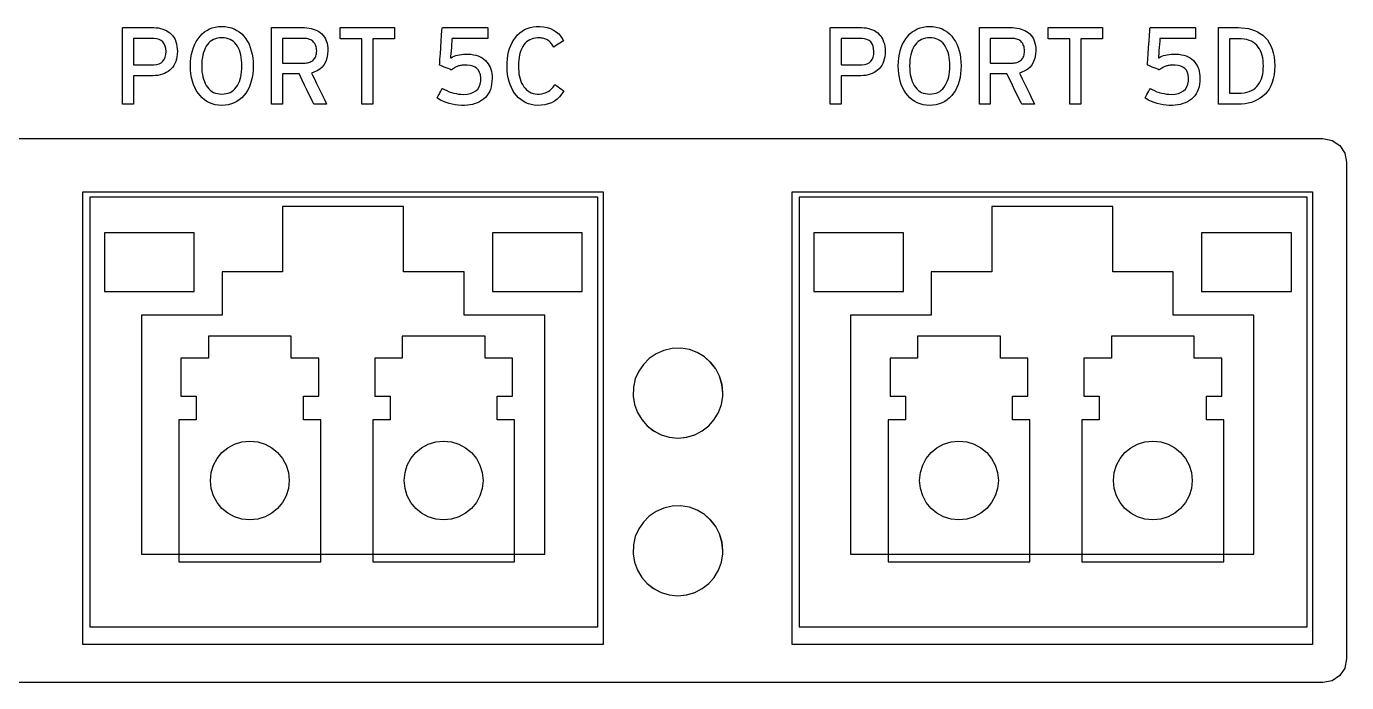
# Model space of a CAD drawing. Extents: x 1 to 47.7, y 0.2 to 33.3.
# Drawn here: x 40.567 to 42.243, y 12.679 to 13.511 of the extents above; entities that cross this region are included whole.
import ezdxf

# ---------------------------------------------------------------- set-up
doc = ezdxf.new("R2010")
doc.units = 0
doc.header["$MEASUREMENT"] = 0
for name, color, linetype in [('2_1__NONE__X', 7, 'CONTINUOUS'), ('2_5__PORTS_5C___5D__2__10-', 7, 'CONTINUOUS'), ('2_6__PORTS_5C___5D__2__100', 7, 'CONTINUOUS'), ('2_7__PORTS_5C___5D__1__10-', 7, 'CONTINUOUS'), ('4_0_____DWG', 7, 'CONTINUOUS')]:
    doc.layers.add(name, color=color, linetype=linetype)

msp = doc.modelspace()

# ---------------------------------------------------------------- linework, layer by layer
at = {"layer": '2_1__NONE__X'}
msp.add_lwpolyline([(40.4226, 13.3686), (40.7565, 13.3686), (40.9201, 13.3686), (41.0799, 13.3686), (41.2343, 13.3686), (41.3823, 13.3686), (41.5223, 13.3686), (41.6532, 13.3686), (41.7148, 13.3686), (41.7736, 13.3686), (41.8295, 13.3686), (41.8822, 13.3686), (41.9317, 13.3686), (41.9777, 13.3686), (42.0201, 13.3686), (42.0588, 13.3686), (42.0935, 13.3686), (42.1241, 13.3686), (42.1504, 13.3686), (42.1724, 13.3686), (42.1897, 13.3686), (42.2023, 13.3686), (42.21, 13.3686), (42.2126, 13.3686), (42.2243, 13.3662), (42.2338, 13.3598), (42.2402, 13.3503), (42.2426, 13.3386), (42.2426, 13.3386), (42.2426, 13.3368), (42.2426, 13.3315), (42.2426, 13.323), (42.2426, 13.3115), (42.2426, 13.2804), (42.2426, 13.2401), (42.2426, 13.1925), (42.2426, 13.1393), (42.2426, 13.0236), (42.2426, 12.9079), (42.2426, 12.8547), (42.2426, 12.807), (42.2426, 12.7668), (42.2426, 12.7357), (42.2426, 12.7242), (42.2426, 12.7157), (42.2426, 12.7104), (42.2426, 12.7086), (42.2402, 12.6969), (42.2338, 12.6874), (42.2243, 12.681), (42.2126, 12.6786), (42.21, 12.6786), (42.2023, 12.6786), (42.1897, 12.6786), (42.1724, 12.6786), (42.1504, 12.6786), (42.1241, 12.6786), (42.0935, 12.6786), (42.0588, 12.6786), (42.0201, 12.6786), (41.9777, 12.6786), (41.9317, 12.6786), (41.8822, 12.6786), (41.8295, 12.6786), (41.7736, 12.6786), (41.7148, 12.6786), (41.6532, 12.6786), (41.5223, 12.6786), (41.3823, 12.6786), (41.2343, 12.6786), (41.0799, 12.6786), (40.9201, 12.6786), (40.7565, 12.6786), (40.4226, 12.6786)], dxfattribs=at)
at = {"layer": '2_5__PORTS_5C___5D__2__10-'}
for points in [[(41.2991, 13.3011), (41.2991, 12.727), (40.639, 12.727), (40.639, 13.3011), (41.2991, 13.3011)], [(42.1991, 13.3011), (42.1991, 12.727), (41.539, 12.727), (41.539, 13.3011), (42.1991, 13.3011)], [(41.1226, 13.1445), (41.1226, 13.1996), (41.0458, 13.1996), (41.0458, 13.2823), (40.8922, 13.2823), (40.8922, 13.1996), (40.8155, 13.1996), (40.8155, 13.1445), (40.7131, 13.1445), (40.7131, 12.8414), (41.2249, 12.8414), (41.2249, 13.1445), (41.1226, 13.1445)], [(42.0226, 13.1445), (42.0226, 13.1996), (41.9458, 13.1996), (41.9458, 13.2823), (41.7922, 13.2823), (41.7922, 13.1996), (41.7155, 13.1996), (41.7155, 13.1445), (41.6131, 13.1445), (41.6131, 12.8414), (42.1249, 12.8414), (42.1249, 13.1445), (42.0226, 13.1445)], [(40.6664, 13.2491), (40.6664, 13.1748), (40.7803, 13.1748), (40.7803, 13.2491), (40.6664, 13.2491)], [(41.1586, 13.2491), (41.1586, 13.1748), (41.2726, 13.1748), (41.2726, 13.2491), (41.1586, 13.2491)], [(41.5663, 13.2491), (41.5663, 13.1748), (41.6803, 13.1748), (41.6803, 13.2491), (41.5663, 13.2491)], [(42.0586, 13.2491), (42.0586, 13.1748), (42.1726, 13.1748), (42.1726, 13.2491), (42.0586, 13.2491)]]:
    msp.add_lwpolyline(points, dxfattribs=at)
for points in [[(41.451, 13.0457), (41.45, 13.0568), (41.4469, 13.0671), (41.442, 13.0765), (41.4356, 13.0848), (41.4277, 13.0918), (41.4186, 13.0972), (41.4086, 13.1009), (41.3978, 13.1026), (41.3866, 13.1023), (41.376, 13.0999), (41.3663, 13.0956), (41.3576, 13.0896), (41.3502, 13.0822), (41.3442, 13.0735), (41.3399, 13.0638), (41.3375, 13.0532), (41.3371, 13.042), (41.3389, 13.0312), (41.3426, 13.0211), (41.348, 13.0121), (41.355, 13.0042), (41.3633, 12.9978), (41.3727, 12.9929), (41.383, 12.9898), (41.394, 12.9887), (41.4051, 12.9898), (41.4154, 12.9929), (41.4248, 12.9978), (41.4331, 13.0042), (41.44, 13.0121), (41.4455, 13.0211), (41.4492, 13.0312), (41.4509, 13.042), (41.451, 13.0457), (41.451, 13.0457), (41.451, 13.0457), (41.451, 13.0457), (41.451, 13.0457), (41.451, 13.0457), (41.451, 13.0457), (41.451, 13.0457), (41.451, 13.0457), (41.451, 13.0457), (41.451, 13.0457), (41.451, 13.0457), (41.451, 13.0457), (41.451, 13.0457), (41.451, 13.0457), (41.451, 13.0457)], [(41.451, 12.8458), (41.45, 12.8568), (41.4469, 12.8671), (41.442, 12.8765), (41.4356, 12.8848), (41.4277, 12.8918), (41.4186, 12.8972), (41.4086, 12.9009), (41.3978, 12.9026), (41.3866, 12.9023), (41.376, 12.8998), (41.3663, 12.8955), (41.3576, 12.8896), (41.3502, 12.8822), (41.3442, 12.8735), (41.3399, 12.8638), (41.3375, 12.8532), (41.3371, 12.842), (41.3389, 12.8312), (41.3426, 12.8211), (41.348, 12.8121), (41.355, 12.8042), (41.3633, 12.7978), (41.3727, 12.7929), (41.383, 12.7898), (41.394, 12.7888), (41.4051, 12.7898), (41.4154, 12.7929), (41.4248, 12.7978), (41.4331, 12.8042), (41.44, 12.8121), (41.4455, 12.8211), (41.4492, 12.8312), (41.4509, 12.842), (41.451, 12.8458), (41.451, 12.8458), (41.451, 12.8458), (41.451, 12.8458), (41.451, 12.8458), (41.451, 12.8458), (41.451, 12.8458), (41.451, 12.8458), (41.451, 12.8458), (41.451, 12.8458), (41.451, 12.8458), (41.451, 12.8458), (41.451, 12.8458), (41.451, 12.8458), (41.451, 12.8458), (41.451, 12.8458)]]:
    msp.add_lwpolyline(points, close=True, dxfattribs=at)
at = {"layer": '2_6__PORTS_5C___5D__2__100'}
for points in [[(41.2925, 13.2941), (40.6477, 13.2941), (40.6477, 12.7494), (41.2925, 12.7494), (41.2925, 13.2941)], [(42.1925, 13.2941), (41.5477, 13.2941), (41.5477, 12.7494), (42.1925, 12.7494), (42.1925, 13.2941)], [(40.9187, 13.0119), (40.9187, 13.042), (40.9382, 13.042), (40.9382, 13.0899), (40.9032, 13.0899), (40.9032, 13.118), (40.7982, 13.118), (40.7982, 13.0899), (40.7632, 13.0899), (40.7632, 13.042), (40.7827, 13.042), (40.7827, 13.0119), (40.7607, 13.0119), (40.7607, 12.8319), (40.9407, 12.8319), (40.9407, 13.0119), (40.9187, 13.0119)], [(41.1647, 13.0119), (41.1647, 13.042), (41.1842, 13.042), (41.1842, 13.0899), (41.1492, 13.0899), (41.1492, 13.118), (41.0442, 13.118), (41.0442, 13.0899), (41.0092, 13.0899), (41.0092, 13.042), (41.0287, 13.042), (41.0287, 13.0119), (41.0067, 13.0119), (41.0067, 12.8319), (41.1867, 12.8319), (41.1867, 13.0119), (41.1647, 13.0119)], [(41.8187, 13.0119), (41.8187, 13.042), (41.8382, 13.042), (41.8382, 13.0899), (41.8032, 13.0899), (41.8032, 13.118), (41.6982, 13.118), (41.6982, 13.0899), (41.6632, 13.0899), (41.6632, 13.042), (41.6827, 13.042), (41.6827, 13.0119), (41.6607, 13.0119), (41.6607, 12.8319), (41.8407, 12.8319), (41.8407, 13.0119), (41.8187, 13.0119)], [(42.0647, 13.0119), (42.0647, 13.042), (42.0842, 13.042), (42.0842, 13.0899), (42.0492, 13.0899), (42.0492, 13.118), (41.9442, 13.118), (41.9442, 13.0899), (41.9092, 13.0899), (41.9092, 13.042), (41.9287, 13.042), (41.9287, 13.0119), (41.9067, 13.0119), (41.9067, 12.8319), (42.0867, 12.8319), (42.0867, 13.0119), (42.0647, 13.0119)]]:
    msp.add_lwpolyline(points, dxfattribs=at)
for points in [[(41.451, 13.0457), (41.4499, 13.0568), (41.4469, 13.0671), (41.442, 13.0765), (41.4355, 13.0848), (41.4277, 13.0918), (41.4186, 13.0972), (41.4086, 13.1009), (41.3977, 13.1026), (41.3866, 13.1023), (41.376, 13.0999), (41.3662, 13.0956), (41.3576, 13.0896), (41.3502, 13.0822), (41.3442, 13.0735), (41.3399, 13.0638), (41.3375, 13.0532), (41.3371, 13.042), (41.3389, 13.0312), (41.3426, 13.0211), (41.348, 13.0121), (41.3549, 13.0042), (41.3632, 12.9978), (41.3726, 12.9929), (41.383, 12.9898), (41.394, 12.9887), (41.405, 12.9898), (41.4154, 12.9929), (41.4248, 12.9978), (41.4331, 13.0042), (41.44, 13.0121), (41.4454, 13.0211), (41.4491, 13.0312), (41.4509, 13.042), (41.451, 13.0457), (41.451, 13.0457), (41.451, 13.0457), (41.451, 13.0457), (41.451, 13.0457), (41.451, 13.0457), (41.451, 13.0457), (41.451, 13.0457), (41.451, 13.0457), (41.451, 13.0457), (41.451, 13.0457), (41.451, 13.0457), (41.451, 13.0457), (41.451, 13.0457), (41.451, 13.0457), (41.451, 13.0457)], [(40.8507, 12.8849), (40.8406, 12.8859), (40.8312, 12.8889), (40.8227, 12.8935), (40.8153, 12.8996), (40.8092, 12.907), (40.8046, 12.9155), (40.8017, 12.9249), (40.8007, 12.9349), (40.8017, 12.945), (40.8046, 12.9544), (40.8092, 12.9629), (40.8153, 12.9703), (40.8227, 12.9764), (40.8312, 12.981), (40.8406, 12.9839), (40.8507, 12.9849), (40.8608, 12.9839), (40.8702, 12.981), (40.8786, 12.9764), (40.886, 12.9703), (40.8922, 12.9629), (40.8968, 12.9544), (40.8997, 12.945), (40.9007, 12.9349), (40.8997, 12.9249), (40.8968, 12.9155), (40.8922, 12.907), (40.886, 12.8996), (40.8786, 12.8935), (40.8702, 12.8889), (40.8608, 12.8859)], [(41.0967, 12.8849), (41.0866, 12.8859), (41.0772, 12.8889), (41.0687, 12.8935), (41.0613, 12.8996), (41.0552, 12.907), (41.0506, 12.9155), (41.0477, 12.9249), (41.0467, 12.9349), (41.0477, 12.945), (41.0506, 12.9544), (41.0552, 12.9629), (41.0613, 12.9703), (41.0687, 12.9764), (41.0772, 12.981), (41.0866, 12.9839), (41.0967, 12.9849), (41.1068, 12.9839), (41.1161, 12.981), (41.1246, 12.9764), (41.132, 12.9703), (41.1382, 12.9629), (41.1428, 12.9544), (41.1457, 12.945), (41.1467, 12.9349), (41.1457, 12.9249), (41.1428, 12.9155), (41.1382, 12.907), (41.132, 12.8996), (41.1246, 12.8935), (41.1161, 12.8889), (41.1068, 12.8859)], [(41.7507, 12.8849), (41.7406, 12.8859), (41.7312, 12.8889), (41.7227, 12.8935), (41.7153, 12.8996), (41.7092, 12.907), (41.7046, 12.9155), (41.7017, 12.9249), (41.7007, 12.9349), (41.7017, 12.945), (41.7046, 12.9544), (41.7092, 12.9629), (41.7153, 12.9703), (41.7227, 12.9764), (41.7312, 12.981), (41.7406, 12.9839), (41.7507, 12.9849), (41.7608, 12.9839), (41.7701, 12.981), (41.7786, 12.9764), (41.786, 12.9703), (41.7921, 12.9629), (41.7967, 12.9544), (41.7997, 12.945), (41.8007, 12.9349), (41.7997, 12.9249), (41.7967, 12.9155), (41.7921, 12.907), (41.786, 12.8996), (41.7786, 12.8935), (41.7701, 12.8889), (41.7608, 12.8859)], [(41.9967, 12.8849), (41.9866, 12.8859), (41.9772, 12.8889), (41.9687, 12.8935), (41.9613, 12.8996), (41.9552, 12.907), (41.9506, 12.9155), (41.9477, 12.9249), (41.9467, 12.9349), (41.9477, 12.945), (41.9506, 12.9544), (41.9552, 12.9629), (41.9613, 12.9703), (41.9687, 12.9764), (41.9772, 12.981), (41.9866, 12.9839), (41.9967, 12.9849), (42.0067, 12.9839), (42.0161, 12.981), (42.0246, 12.9764), (42.032, 12.9703), (42.0381, 12.9629), (42.0428, 12.9544), (42.0457, 12.945), (42.0467, 12.9349), (42.0457, 12.9249), (42.0428, 12.9155), (42.0381, 12.907), (42.032, 12.8996), (42.0246, 12.8935), (42.0161, 12.8889), (42.0067, 12.8859)], [(41.451, 12.8458), (41.4499, 12.8568), (41.4469, 12.8671), (41.442, 12.8765), (41.4355, 12.8848), (41.4277, 12.8918), (41.4186, 12.8972), (41.4086, 12.9009), (41.3977, 12.9026), (41.3866, 12.9023), (41.376, 12.8998), (41.3662, 12.8955), (41.3576, 12.8896), (41.3502, 12.8822), (41.3442, 12.8735), (41.3399, 12.8638), (41.3375, 12.8532), (41.3371, 12.842), (41.3389, 12.8312), (41.3426, 12.8211), (41.348, 12.8121), (41.3549, 12.8042), (41.3632, 12.7978), (41.3726, 12.7929), (41.383, 12.7898), (41.394, 12.7888), (41.405, 12.7898), (41.4154, 12.7929), (41.4248, 12.7978), (41.4331, 12.8042), (41.44, 12.8121), (41.4454, 12.8211), (41.4491, 12.8312), (41.4509, 12.842), (41.451, 12.8458), (41.451, 12.8458), (41.451, 12.8458), (41.451, 12.8458), (41.451, 12.8458), (41.451, 12.8458), (41.451, 12.8458), (41.451, 12.8458), (41.451, 12.8458), (41.451, 12.8458), (41.451, 12.8458), (41.451, 12.8458), (41.451, 12.8458), (41.451, 12.8458), (41.451, 12.8458), (41.451, 12.8458)]]:
    msp.add_lwpolyline(points, close=True, dxfattribs=at)
at = {"layer": '2_7__PORTS_5C___5D__1__10-'}
for points in [[(41.2925, 13.2941), (40.6477, 13.2941), (40.6477, 12.7494), (41.2925, 12.7494), (41.2925, 13.2941)], [(42.1991, 13.3011), (42.1991, 12.727), (41.539, 12.727), (41.539, 13.3011), (42.1991, 13.3011)], [(42.0226, 13.1445), (42.0226, 13.1996), (41.9458, 13.1996), (41.9458, 13.2823), (41.7922, 13.2823), (41.7922, 13.1996), (41.7155, 13.1996), (41.7155, 13.1445), (41.6131, 13.1445), (41.6131, 12.8414), (42.1249, 12.8414), (42.1249, 13.1445), (42.0226, 13.1445)], [(41.5663, 13.2491), (41.5663, 13.1748), (41.6803, 13.1748), (41.6803, 13.2491), (41.5663, 13.2491)], [(42.0586, 13.2491), (42.0586, 13.1748), (42.1726, 13.1748), (42.1726, 13.2491), (42.0586, 13.2491)], [(40.9187, 13.0119), (40.9187, 13.042), (40.9382, 13.042), (40.9382, 13.0899), (40.9032, 13.0899), (40.9032, 13.118), (40.7982, 13.118), (40.7982, 13.0899), (40.7632, 13.0899), (40.7632, 13.042), (40.7827, 13.042), (40.7827, 13.0119), (40.7607, 13.0119), (40.7607, 12.8319), (40.9407, 12.8319), (40.9407, 13.0119), (40.9187, 13.0119)], [(41.1647, 13.0119), (41.1647, 13.042), (41.1842, 13.042), (41.1842, 13.0899), (41.1492, 13.0899), (41.1492, 13.118), (41.0442, 13.118), (41.0442, 13.0899), (41.0092, 13.0899), (41.0092, 13.042), (41.0287, 13.042), (41.0287, 13.0119), (41.0067, 13.0119), (41.0067, 12.8319), (41.1867, 12.8319), (41.1867, 13.0119), (41.1647, 13.0119)]]:
    msp.add_lwpolyline(points, dxfattribs=at)
for points in [[(41.451, 13.0457), (41.45, 13.0568), (41.4469, 13.0671), (41.442, 13.0765), (41.4356, 13.0848), (41.4277, 13.0918), (41.4186, 13.0972), (41.4086, 13.1009), (41.3978, 13.1026), (41.3866, 13.1023), (41.376, 13.0999), (41.3663, 13.0956), (41.3576, 13.0896), (41.3502, 13.0822), (41.3442, 13.0735), (41.3399, 13.0638), (41.3375, 13.0532), (41.3371, 13.042), (41.3389, 13.0312), (41.3426, 13.0211), (41.348, 13.0121), (41.355, 13.0042), (41.3633, 12.9978), (41.3727, 12.9929), (41.383, 12.9898), (41.394, 12.9887), (41.4051, 12.9898), (41.4154, 12.9929), (41.4248, 12.9978), (41.4331, 13.0042), (41.44, 13.0121), (41.4455, 13.0211), (41.4492, 13.0312), (41.4509, 13.042), (41.451, 13.0457), (41.451, 13.0457), (41.451, 13.0457), (41.451, 13.0457), (41.451, 13.0457), (41.451, 13.0457), (41.451, 13.0457), (41.451, 13.0457), (41.451, 13.0457), (41.451, 13.0457), (41.451, 13.0457), (41.451, 13.0457), (41.451, 13.0457), (41.451, 13.0457), (41.451, 13.0457), (41.451, 13.0457)], [(40.8507, 12.8849), (40.8406, 12.8859), (40.8312, 12.8889), (40.8227, 12.8935), (40.8153, 12.8996), (40.8092, 12.907), (40.8046, 12.9155), (40.8017, 12.9249), (40.8007, 12.9349), (40.8017, 12.945), (40.8046, 12.9544), (40.8092, 12.9629), (40.8153, 12.9703), (40.8227, 12.9764), (40.8312, 12.981), (40.8406, 12.9839), (40.8507, 12.9849), (40.8608, 12.9839), (40.8702, 12.981), (40.8786, 12.9764), (40.886, 12.9703), (40.8922, 12.9629), (40.8968, 12.9544), (40.8997, 12.945), (40.9007, 12.9349), (40.8997, 12.9249), (40.8968, 12.9155), (40.8922, 12.907), (40.886, 12.8996), (40.8786, 12.8935), (40.8702, 12.8889), (40.8608, 12.8859)], [(41.0967, 12.8849), (41.0866, 12.8859), (41.0772, 12.8889), (41.0687, 12.8935), (41.0613, 12.8996), (41.0552, 12.907), (41.0506, 12.9155), (41.0477, 12.9249), (41.0467, 12.9349), (41.0477, 12.945), (41.0506, 12.9544), (41.0552, 12.9629), (41.0613, 12.9703), (41.0687, 12.9764), (41.0772, 12.981), (41.0866, 12.9839), (41.0967, 12.9849), (41.1068, 12.9839), (41.1161, 12.981), (41.1246, 12.9764), (41.132, 12.9703), (41.1382, 12.9629), (41.1428, 12.9544), (41.1457, 12.945), (41.1467, 12.9349), (41.1457, 12.9249), (41.1428, 12.9155), (41.1382, 12.907), (41.132, 12.8996), (41.1246, 12.8935), (41.1161, 12.8889), (41.1068, 12.8859)], [(41.451, 12.8458), (41.45, 12.8568), (41.4469, 12.8671), (41.442, 12.8765), (41.4356, 12.8848), (41.4277, 12.8918), (41.4186, 12.8972), (41.4086, 12.9009), (41.3978, 12.9026), (41.3866, 12.9023), (41.376, 12.8998), (41.3663, 12.8955), (41.3576, 12.8896), (41.3502, 12.8822), (41.3442, 12.8735), (41.3399, 12.8638), (41.3375, 12.8532), (41.3371, 12.842), (41.3389, 12.8312), (41.3426, 12.8211), (41.348, 12.8121), (41.355, 12.8042), (41.3633, 12.7978), (41.3727, 12.7929), (41.383, 12.7898), (41.394, 12.7888), (41.4051, 12.7898), (41.4154, 12.7929), (41.4248, 12.7978), (41.4331, 12.8042), (41.44, 12.8121), (41.4455, 12.8211), (41.4492, 12.8312), (41.4509, 12.842), (41.451, 12.8458), (41.451, 12.8458), (41.451, 12.8458), (41.451, 12.8458), (41.451, 12.8458), (41.451, 12.8458), (41.451, 12.8458), (41.451, 12.8458), (41.451, 12.8458), (41.451, 12.8458), (41.451, 12.8458), (41.451, 12.8458), (41.451, 12.8458), (41.451, 12.8458), (41.451, 12.8458), (41.451, 12.8458)]]:
    msp.add_lwpolyline(points, close=True, dxfattribs=at)
at = {"layer": '4_0_____DWG'}
for points in [[(40.7588, 13.4789), (40.7586, 13.4755), (40.7582, 13.4723), (40.7576, 13.4693), (40.7568, 13.4665), (40.7557, 13.4639), (40.7544, 13.4614), (40.7529, 13.4592), (40.7511, 13.4572), (40.7491, 13.4554), (40.747, 13.4537), (40.7447, 13.4523), (40.7423, 13.4511), (40.7397, 13.4502), (40.737, 13.4494), (40.7341, 13.4488), (40.7311, 13.4485), (40.7279, 13.4484), (40.7268, 13.4484), (40.7245, 13.4484), (40.721, 13.4484), (40.7169, 13.4484), (40.7126, 13.4484), (40.7086, 13.4484), (40.7054, 13.4484), (40.7034, 13.4484), (40.7029, 13.4482), (40.7029, 13.446), (40.7029, 13.4417), (40.7029, 13.4361), (40.7029, 13.4299), (40.7029, 13.4237), (40.7029, 13.4182), (40.7029, 13.4141), (40.7029, 13.4122), (40.7026, 13.4121), (40.7014, 13.4121), (40.6995, 13.4121), (40.6972, 13.4121), (40.6948, 13.4121), (40.6925, 13.4121), (40.6907, 13.4121), (40.6894, 13.4121), (40.6891, 13.4123), (40.6891, 13.4175), (40.6891, 13.4284), (40.6891, 13.4431), (40.6891, 13.4598), (40.6891, 13.4766), (40.6891, 13.4916), (40.6891, 13.503), (40.6891, 13.5089), (40.6898, 13.5093), (40.693, 13.5093), (40.6982, 13.5093), (40.7046, 13.5093), (40.7115, 13.5093), (40.7181, 13.5093), (40.7236, 13.5093), (40.7273, 13.5093), (40.7288, 13.5093), (40.7319, 13.5092), (40.7348, 13.5089), (40.7375, 13.5083), (40.7402, 13.5076), (40.7426, 13.5067), (40.745, 13.5055), (40.7472, 13.5042), (40.7493, 13.5026), (40.7512, 13.5008), (40.753, 13.4988), (40.7545, 13.4966), (40.7558, 13.4942), (40.7568, 13.4915), (40.7576, 13.4887), (40.7582, 13.4856), (40.7586, 13.4824)], [(40.8551, 13.4608), (40.8549, 13.4556), (40.8544, 13.4507), (40.8537, 13.446), (40.8526, 13.4416), (40.8513, 13.4374), (40.8497, 13.4335), (40.8478, 13.4298), (40.8456, 13.4264), (40.8431, 13.4232), (40.8404, 13.4203), (40.8374, 13.4178), (40.8343, 13.4156), (40.8309, 13.4139), (40.8273, 13.4125), (40.8234, 13.4115), (40.8194, 13.4108), (40.8151, 13.4106), (40.8109, 13.4108), (40.8069, 13.4115), (40.8031, 13.4125), (40.7995, 13.4139), (40.7962, 13.4156), (40.7931, 13.4178), (40.7902, 13.4203), (40.7875, 13.4232), (40.785, 13.4264), (40.7827, 13.4298), (40.7808, 13.4335), (40.7792, 13.4374), (40.7778, 13.4416), (40.7767, 13.446), (40.776, 13.4507), (40.7755, 13.4556), (40.7753, 13.4608), (40.7755, 13.4659), (40.776, 13.4709), (40.7767, 13.4756), (40.7778, 13.48), (40.7792, 13.4842), (40.7808, 13.4882), (40.7827, 13.4919), (40.785, 13.4953), (40.7875, 13.4985), (40.7902, 13.5014), (40.7931, 13.5038), (40.7962, 13.5059), (40.7995, 13.5077), (40.8031, 13.509), (40.8069, 13.51), (40.8109, 13.5106), (40.8151, 13.5109), (40.8194, 13.5106), (40.8234, 13.51), (40.8273, 13.509), (40.8309, 13.5077), (40.8343, 13.5059), (40.8374, 13.5038), (40.8404, 13.5014), (40.8431, 13.4985), (40.8456, 13.4953), (40.8478, 13.4919), (40.8497, 13.4882), (40.8513, 13.4842), (40.8526, 13.48), (40.8537, 13.4756), (40.8544, 13.4709), (40.8549, 13.4659)], [(40.9498, 13.4803), (40.9494, 13.4751), (40.9485, 13.4704), (40.9471, 13.4663), (40.9452, 13.4626), (40.9427, 13.4594), (40.9396, 13.4567), (40.9361, 13.4544), (40.932, 13.4527), (40.9292, 13.4517), (40.9303, 13.4492), (40.9326, 13.4446), (40.9355, 13.4385), (40.9388, 13.4317), (40.9421, 13.4249), (40.945, 13.4189), (40.9472, 13.4145), (40.9482, 13.4123), (40.948, 13.4121), (40.9466, 13.4121), (40.9444, 13.4121), (40.9418, 13.4121), (40.939, 13.4121), (40.9363, 13.4121), (40.934, 13.4121), (40.9325, 13.4121), (40.932, 13.4121), (40.9312, 13.4138), (40.9293, 13.4178), (40.9266, 13.4234), (40.9234, 13.4298), (40.9202, 13.4365), (40.9173, 13.4425), (40.9149, 13.4473), (40.9136, 13.4502), (40.9132, 13.4506), (40.9118, 13.4506), (40.9092, 13.4506), (40.9059, 13.4506), (40.9022, 13.4506), (40.8986, 13.4506), (40.8955, 13.4506), (40.8932, 13.4506), (40.8921, 13.4506), (40.8921, 13.4496), (40.8921, 13.4462), (40.8921, 13.441), (40.8921, 13.4347), (40.8921, 13.428), (40.8921, 13.4217), (40.8921, 13.4165), (40.8921, 13.4131), (40.8921, 13.4121), (40.8914, 13.4121), (40.8899, 13.4121), (40.8878, 13.4121), (40.8855, 13.4121), (40.8831, 13.4121), (40.881, 13.4121), (40.8793, 13.4121), (40.8784, 13.4121), (40.8783, 13.4133), (40.8783, 13.4204), (40.8783, 13.4325), (40.8783, 13.4478), (40.8783, 13.4646), (40.8783, 13.4809), (40.8783, 13.495), (40.8783, 13.5051), (40.8783, 13.5093), (40.8795, 13.5093), (40.8834, 13.5093), (40.8892, 13.5093), (40.896, 13.5093), (40.9031, 13.5093), (40.9098, 13.5093), (40.9152, 13.5093), (40.9187, 13.5093), (40.9203, 13.5093), (40.9232, 13.5092), (40.926, 13.5088), (40.9286, 13.5083), (40.9312, 13.5076), (40.9336, 13.5067), (40.9359, 13.5057), (40.9381, 13.5044), (40.9402, 13.503), (40.9422, 13.5013), (40.9439, 13.4994), (40.9455, 13.4973), (40.9468, 13.495), (40.9478, 13.4925), (40.9487, 13.4898), (40.9493, 13.4868), (40.9497, 13.4836)], [(41.1582, 13.4451), (41.158, 13.4412), (41.1576, 13.4376), (41.1569, 13.4342), (41.156, 13.431), (41.1548, 13.428), (41.1533, 13.4253), (41.1516, 13.4229), (41.1496, 13.4206), (41.1474, 13.4186), (41.1449, 13.4169), (41.1423, 13.4153), (41.1396, 13.414), (41.1366, 13.4129), (41.1335, 13.412), (41.1302, 13.4113), (41.1268, 13.4108), (41.1231, 13.4106), (41.1193, 13.4106), (41.1153, 13.4108), (41.1114, 13.4113), (41.1075, 13.4121), (41.1038, 13.413), (41.1001, 13.4143), (41.0965, 13.4158), (41.0929, 13.4175), (41.0894, 13.4195), (41.0884, 13.4204), (41.0889, 13.4213), (41.0898, 13.4228), (41.0908, 13.4247), (41.092, 13.4268), (41.0931, 13.4288), (41.0941, 13.4305), (41.0948, 13.4317), (41.0951, 13.4322), (41.0977, 13.4308), (41.1007, 13.4294), (41.1036, 13.4281), (41.1066, 13.4271), (41.1096, 13.4262), (41.1126, 13.4256), (41.1157, 13.4251), (41.1187, 13.4248), (41.122, 13.4247), (41.1267, 13.4251), (41.1309, 13.4259), (41.1345, 13.4273), (41.1374, 13.4292), (41.1399, 13.4315), (41.1417, 13.4344), (41.143, 13.4377), (41.1437, 13.4416), (41.1438, 13.4457), (41.1433, 13.4493), (41.1423, 13.4525), (41.1409, 13.4552), (41.139, 13.4574), (41.1366, 13.4592), (41.1337, 13.4605), (41.1304, 13.4614), (41.1266, 13.4618), (41.124, 13.4618), (41.1227, 13.4618), (41.1215, 13.4617), (41.1202, 13.4616), (41.1191, 13.4614), (41.1179, 13.4613), (41.1168, 13.461), (41.1157, 13.4607), (41.1147, 13.4604), (41.1137, 13.46), (41.1127, 13.4596), (41.1118, 13.4592), (41.1109, 13.4587), (41.11, 13.4581), (41.1091, 13.4576), (41.1082, 13.457), (41.1073, 13.4564), (41.1065, 13.4557), (41.106, 13.456), (41.1045, 13.4565), (41.1024, 13.4574), (41.1, 13.4584), (41.0974, 13.4594), (41.095, 13.4604), (41.0931, 13.4612), (41.0918, 13.4617), (41.0915, 13.4619), (41.0917, 13.4644), (41.092, 13.4694), (41.0925, 13.4763), (41.093, 13.4842), (41.0935, 13.4923), (41.094, 13.4996), (41.0944, 13.5054), (41.0947, 13.5088), (41.0951, 13.5093), (41.0989, 13.5093), (41.1057, 13.5093), (41.1144, 13.5093), (41.1242, 13.5093), (41.1339, 13.5093), (41.1425, 13.5093), (41.149, 13.5093), (41.1523, 13.5093), (41.1526, 13.5091), (41.1526, 13.508), (41.1526, 13.5063), (41.1526, 13.5041), (41.1526, 13.5017), (41.1526, 13.4995), (41.1526, 13.4975), (41.1526, 13.4961), (41.1526, 13.4955), (41.1513, 13.4955), (41.1472, 13.4955), (41.1411, 13.4955), (41.1338, 13.4955), (41.1261, 13.4955), (41.1188, 13.4955), (41.1127, 13.4955), (41.1086, 13.4955), (41.1073, 13.4955), (41.1072, 13.4944), (41.107, 13.4919), (41.1068, 13.4884), (41.1065, 13.4843), (41.1062, 13.4801), (41.1059, 13.4762), (41.1056, 13.4731), (41.1055, 13.4712), (41.1061, 13.4712), (41.1079, 13.4722), (41.1099, 13.4731), (41.1121, 13.4738), (41.1143, 13.4745), (41.1167, 13.475), (41.1192, 13.4754), (41.1218, 13.4756), (41.1245, 13.4758), (41.1278, 13.4758), (41.1313, 13.4755), (41.1346, 13.475), (41.1376, 13.4743), (41.1405, 13.4734), (41.1431, 13.4723), (41.1456, 13.471), (41.1478, 13.4694), (41.1498, 13.4676), (41.1515, 13.4657), (41.1531, 13.4636), (41.1544, 13.4613), (41.1556, 13.459), (41.1565, 13.4565), (41.1573, 13.4538), (41.1578, 13.4511), (41.1581, 13.4482)], [(41.2493, 13.4292), (41.2467, 13.4252), (41.2439, 13.4217), (41.2408, 13.4187), (41.2373, 13.4162), (41.2336, 13.4141), (41.2295, 13.4125), (41.2252, 13.4114), (41.2205, 13.4108), (41.2158, 13.4106), (41.2117, 13.411), (41.2078, 13.4117), (41.2042, 13.4127), (41.2008, 13.4141), (41.1975, 13.4159), (41.1945, 13.418), (41.1917, 13.4205), (41.1891, 13.4233), (41.1867, 13.4264), (41.1845, 13.4298), (41.1826, 13.4333), (41.181, 13.4371), (41.1797, 13.4412), (41.1786, 13.4455), (41.1778, 13.45), (41.1773, 13.4547), (41.1771, 13.4597), (41.1772, 13.4648), (41.1776, 13.4697), (41.1782, 13.4743), (41.1792, 13.4787), (41.1804, 13.4828), (41.1819, 13.4868), (41.1837, 13.4905), (41.1858, 13.4939), (41.1881, 13.4972), (41.1906, 13.5001), (41.1934, 13.5027), (41.1963, 13.5049), (41.1994, 13.5068), (41.2028, 13.5083), (41.2064, 13.5095), (41.2101, 13.5103), (41.2141, 13.5108), (41.2186, 13.5108), (41.2235, 13.5104), (41.2281, 13.5095), (41.2323, 13.5082), (41.2361, 13.5063), (41.2396, 13.504), (41.2428, 13.5013), (41.2456, 13.4981), (41.248, 13.4943), (41.2487, 13.4926), (41.2478, 13.492), (41.2462, 13.491), (41.2443, 13.4898), (41.2422, 13.4884), (41.2401, 13.487), (41.2383, 13.4859), (41.237, 13.4851), (41.2364, 13.4847), (41.2357, 13.4858), (41.2349, 13.4871), (41.234, 13.4883), (41.2332, 13.4894), (41.2323, 13.4904), (41.2313, 13.4913), (41.2304, 13.4922), (41.2294, 13.493), (41.2284, 13.4937), (41.2273, 13.4943), (41.2262, 13.4948), (41.225, 13.4952), (41.2237, 13.4956), (41.2223, 13.4959), (41.2209, 13.4961), (41.2194, 13.4963), (41.2178, 13.4964), (41.2158, 13.4963), (41.2131, 13.4961), (41.2105, 13.4956), (41.2082, 13.4949), (41.2059, 13.4939), (41.2039, 13.4927), (41.202, 13.4912), (41.2002, 13.4896), (41.1986, 13.4876), (41.1972, 13.4854), (41.1959, 13.483), (41.1947, 13.4805), (41.1938, 13.4777), (41.193, 13.4747), (41.1924, 13.4716), (41.1919, 13.4682), (41.1917, 13.4647), (41.1916, 13.461), (41.1916, 13.4573), (41.1919, 13.4538), (41.1923, 13.4505), (41.1929, 13.4474), (41.1937, 13.4444), (41.1946, 13.4416), (41.1957, 13.4391), (41.197, 13.4367), (41.1984, 13.4344), (41.2, 13.4324), (41.2017, 13.4306), (41.2036, 13.429), (41.2057, 13.4277), (41.2079, 13.4267), (41.2102, 13.4259), (41.2127, 13.4254), (41.2154, 13.4251), (41.2184, 13.4251), (41.2214, 13.4254), (41.2243, 13.4261), (41.2269, 13.427), (41.2294, 13.4283), (41.2316, 13.4298), (41.2337, 13.4318), (41.2355, 13.434), (41.2372, 13.4365), (41.2378, 13.4371), (41.2388, 13.4364), (41.2403, 13.4354), (41.2422, 13.4341), (41.2442, 13.4327), (41.2461, 13.4314), (41.2477, 13.4302), (41.2489, 13.4295)], [(41.6571, 13.4789), (41.6569, 13.4755), (41.6566, 13.4723), (41.6559, 13.4693), (41.6551, 13.4665), (41.654, 13.4639), (41.6527, 13.4614), (41.6512, 13.4592), (41.6494, 13.4572), (41.6474, 13.4554), (41.6453, 13.4537), (41.6431, 13.4523), (41.6406, 13.4511), (41.6381, 13.4502), (41.6353, 13.4494), (41.6325, 13.4488), (41.6294, 13.4485), (41.6263, 13.4484), (41.6252, 13.4484), (41.6228, 13.4484), (41.6194, 13.4484), (41.6153, 13.4484), (41.611, 13.4484), (41.607, 13.4484), (41.6037, 13.4484), (41.6017, 13.4484), (41.6013, 13.4482), (41.6013, 13.446), (41.6013, 13.4417), (41.6013, 13.4361), (41.6013, 13.4299), (41.6013, 13.4237), (41.6013, 13.4182), (41.6013, 13.4141), (41.6013, 13.4122), (41.6009, 13.4121), (41.5997, 13.4121), (41.5978, 13.4121), (41.5956, 13.4121), (41.5931, 13.4121), (41.5909, 13.4121), (41.589, 13.4121), (41.5878, 13.4121), (41.5874, 13.4123), (41.5874, 13.4175), (41.5874, 13.4284), (41.5874, 13.4431), (41.5874, 13.4598), (41.5874, 13.4766), (41.5874, 13.4916), (41.5874, 13.503), (41.5874, 13.5089), (41.5881, 13.5093), (41.5913, 13.5093), (41.5965, 13.5093), (41.6029, 13.5093), (41.6098, 13.5093), (41.6164, 13.5093), (41.6219, 13.5093), (41.6256, 13.5093), (41.6272, 13.5093), (41.6302, 13.5092), (41.6331, 13.5089), (41.6358, 13.5083), (41.6385, 13.5076), (41.641, 13.5067), (41.6433, 13.5055), (41.6455, 13.5042), (41.6476, 13.5026), (41.6495, 13.5008), (41.6513, 13.4988), (41.6528, 13.4966), (41.6541, 13.4942), (41.6551, 13.4915), (41.656, 13.4887), (41.6566, 13.4856), (41.6569, 13.4824)], [(41.7534, 13.4608), (41.7532, 13.4556), (41.7527, 13.4507), (41.752, 13.446), (41.751, 13.4416), (41.7496, 13.4374), (41.748, 13.4335), (41.7461, 13.4298), (41.7439, 13.4264), (41.7414, 13.4232), (41.7387, 13.4203), (41.7358, 13.4178), (41.7326, 13.4156), (41.7292, 13.4139), (41.7256, 13.4125), (41.7218, 13.4115), (41.7177, 13.4108), (41.7134, 13.4106), (41.7092, 13.4108), (41.7052, 13.4115), (41.7014, 13.4125), (41.6978, 13.4139), (41.6945, 13.4156), (41.6914, 13.4178), (41.6885, 13.4203), (41.6858, 13.4232), (41.6833, 13.4264), (41.6811, 13.4298), (41.6791, 13.4335), (41.6775, 13.4374), (41.6761, 13.4416), (41.6751, 13.446), (41.6743, 13.4507), (41.6738, 13.4556), (41.6736, 13.4608), (41.6738, 13.4659), (41.6743, 13.4709), (41.6751, 13.4756), (41.6761, 13.48), (41.6775, 13.4842), (41.6791, 13.4882), (41.6811, 13.4919), (41.6833, 13.4953), (41.6858, 13.4985), (41.6885, 13.5014), (41.6914, 13.5038), (41.6945, 13.5059), (41.6978, 13.5077), (41.7014, 13.509), (41.7052, 13.51), (41.7092, 13.5106), (41.7134, 13.5109), (41.7177, 13.5106), (41.7218, 13.51), (41.7256, 13.509), (41.7292, 13.5077), (41.7326, 13.5059), (41.7358, 13.5038), (41.7387, 13.5014), (41.7414, 13.4985), (41.7439, 13.4953), (41.7461, 13.4919), (41.748, 13.4882), (41.7496, 13.4842), (41.751, 13.48), (41.752, 13.4756), (41.7527, 13.4709), (41.7532, 13.4659)], [(41.8481, 13.4803), (41.8478, 13.4751), (41.8469, 13.4704), (41.8454, 13.4663), (41.8435, 13.4626), (41.841, 13.4594), (41.8379, 13.4567), (41.8344, 13.4544), (41.8303, 13.4527), (41.8275, 13.4517), (41.8287, 13.4492), (41.8309, 13.4446), (41.8339, 13.4385), (41.8372, 13.4317), (41.8404, 13.4249), (41.8433, 13.4189), (41.8455, 13.4145), (41.8466, 13.4123), (41.8463, 13.4121), (41.8449, 13.4121), (41.8428, 13.4121), (41.8401, 13.4121), (41.8373, 13.4121), (41.8346, 13.4121), (41.8324, 13.4121), (41.8308, 13.4121), (41.8303, 13.4121), (41.8295, 13.4138), (41.8276, 13.4178), (41.8249, 13.4234), (41.8217, 13.4298), (41.8185, 13.4365), (41.8156, 13.4425), (41.8133, 13.4473), (41.8119, 13.4502), (41.8115, 13.4506), (41.8101, 13.4506), (41.8075, 13.4506), (41.8042, 13.4506), (41.8005, 13.4506), (41.7969, 13.4506), (41.7938, 13.4506), (41.7915, 13.4506), (41.7904, 13.4506), (41.7904, 13.4496), (41.7904, 13.4462), (41.7904, 13.441), (41.7904, 13.4347), (41.7904, 13.428), (41.7904, 13.4217), (41.7904, 13.4165), (41.7904, 13.4131), (41.7904, 13.4121), (41.7897, 13.4121), (41.7882, 13.4121), (41.7862, 13.4121), (41.7838, 13.4121), (41.7814, 13.4121), (41.7793, 13.4121), (41.7776, 13.4121), (41.7767, 13.4121), (41.7766, 13.4133), (41.7766, 13.4204), (41.7766, 13.4325), (41.7766, 13.4478), (41.7766, 13.4646), (41.7766, 13.4809), (41.7766, 13.495), (41.7766, 13.5051), (41.7766, 13.5093), (41.7779, 13.5093), (41.7817, 13.5093), (41.7875, 13.5093), (41.7943, 13.5093), (41.8014, 13.5093), (41.8081, 13.5093), (41.8136, 13.5093), (41.817, 13.5093), (41.8187, 13.5093), (41.8215, 13.5092), (41.8243, 13.5088), (41.827, 13.5083), (41.8295, 13.5076), (41.8319, 13.5067), (41.8342, 13.5057), (41.8364, 13.5044), (41.8385, 13.503), (41.8405, 13.5013), (41.8423, 13.4994), (41.8438, 13.4973), (41.8451, 13.495), (41.8462, 13.4925), (41.847, 13.4898), (41.8476, 13.4868), (41.848, 13.4836)], [(42.0565, 13.4451), (42.0564, 13.4412), (42.0559, 13.4376), (42.0553, 13.4342), (42.0543, 13.431), (42.0531, 13.428), (42.0516, 13.4253), (42.0499, 13.4229), (42.0479, 13.4206), (42.0457, 13.4186), (42.0433, 13.4169), (42.0407, 13.4153), (42.0379, 13.414), (42.0349, 13.4129), (42.0318, 13.412), (42.0285, 13.4113), (42.0251, 13.4108), (42.0215, 13.4106), (42.0176, 13.4106), (42.0136, 13.4108), (42.0097, 13.4113), (42.0059, 13.4121), (42.0021, 13.413), (41.9984, 13.4143), (41.9948, 13.4158), (41.9912, 13.4175), (41.9877, 13.4195), (41.9867, 13.4204), (41.9872, 13.4213), (41.9881, 13.4228), (41.9892, 13.4247), (41.9903, 13.4268), (41.9915, 13.4288), (41.9924, 13.4305), (41.9931, 13.4317), (41.9934, 13.4322), (41.996, 13.4308), (41.999, 13.4294), (42.0019, 13.4281), (42.0049, 13.4271), (42.0079, 13.4262), (42.0109, 13.4256), (42.014, 13.4251), (42.0171, 13.4248), (42.0203, 13.4247), (42.0251, 13.4251), (42.0292, 13.4259), (42.0328, 13.4273), (42.0358, 13.4292), (42.0382, 13.4315), (42.04, 13.4344), (42.0413, 13.4377), (42.042, 13.4416), (42.0421, 13.4457), (42.0416, 13.4493), (42.0407, 13.4525), (42.0392, 13.4552), (42.0373, 13.4574), (42.0349, 13.4592), (42.0321, 13.4605), (42.0287, 13.4614), (42.0249, 13.4618), (42.0223, 13.4618), (42.021, 13.4618), (42.0198, 13.4617), (42.0186, 13.4616), (42.0174, 13.4614), (42.0162, 13.4613), (42.0151, 13.461), (42.0141, 13.4607), (42.013, 13.4604), (42.012, 13.46), (42.0111, 13.4596), (42.0101, 13.4592), (42.0092, 13.4587), (42.0083, 13.4581), (42.0074, 13.4576), (42.0065, 13.457), (42.0057, 13.4564), (42.0048, 13.4557), (42.0043, 13.456), (42.0029, 13.4565), (42.0008, 13.4574), (41.9983, 13.4584), (41.9958, 13.4594), (41.9934, 13.4604), (41.9914, 13.4612), (41.9901, 13.4617), (41.9898, 13.4619), (41.99, 13.4644), (41.9903, 13.4694), (41.9908, 13.4763), (41.9913, 13.4842), (41.9919, 13.4923), (41.9924, 13.4996), (41.9928, 13.5054), (41.993, 13.5088), (41.9935, 13.5093), (41.9972, 13.5093), (42.004, 13.5093), (42.0128, 13.5093), (42.0225, 13.5093), (42.0322, 13.5093), (42.0408, 13.5093), (42.0473, 13.5093), (42.0506, 13.5093), (42.0509, 13.5091), (42.0509, 13.508), (42.0509, 13.5063), (42.0509, 13.5041), (42.0509, 13.5017), (42.0509, 13.4995), (42.0509, 13.4975), (42.0509, 13.4961), (42.0509, 13.4955), (42.0496, 13.4955), (42.0455, 13.4955), (42.0394, 13.4955), (42.0321, 13.4955), (42.0244, 13.4955), (42.0171, 13.4955), (42.011, 13.4955), (42.0069, 13.4955), (42.0056, 13.4955), (42.0055, 13.4944), (42.0054, 13.4919), (42.0051, 13.4884), (42.0048, 13.4843), (42.0045, 13.4801), (42.0042, 13.4762), (42.004, 13.4731), (42.0038, 13.4712), (42.0044, 13.4712), (42.0063, 13.4722), (42.0083, 13.4731), (42.0104, 13.4738), (42.0126, 13.4745), (42.015, 13.475), (42.0175, 13.4754), (42.0201, 13.4756), (42.0228, 13.4758), (42.0261, 13.4758), (42.0296, 13.4755), (42.0329, 13.475), (42.036, 13.4743), (42.0388, 13.4734), (42.0415, 13.4723), (42.0439, 13.471), (42.0461, 13.4694), (42.0481, 13.4676), (42.0499, 13.4657), (42.0514, 13.4636), (42.0528, 13.4613), (42.0539, 13.459), (42.0549, 13.4565), (42.0556, 13.4538), (42.0561, 13.4511), (42.0564, 13.4482)], [(42.1514, 13.4607), (42.1511, 13.4549), (42.1505, 13.4494), (42.1496, 13.4444), (42.1482, 13.4397), (42.1465, 13.4354), (42.1444, 13.4315), (42.1419, 13.428), (42.1391, 13.4249), (42.136, 13.4221), (42.1327, 13.4198), (42.1292, 13.4177), (42.1256, 13.416), (42.1218, 13.4145), (42.1178, 13.4135), (42.1137, 13.4127), (42.1093, 13.4123), (42.1055, 13.4121), (42.1042, 13.4121), (42.1014, 13.4121), (42.0975, 13.4121), (42.093, 13.4121), (42.0885, 13.4121), (42.0845, 13.4121), (42.0815, 13.4121), (42.0799, 13.4121), (42.0799, 13.4141), (42.0799, 13.4226), (42.0799, 13.4359), (42.0799, 13.4521), (42.0799, 13.4693), (42.0799, 13.4856), (42.0799, 13.4989), (42.0799, 13.5073), (42.0799, 13.5093), (42.0815, 13.5093), (42.0845, 13.5093), (42.0885, 13.5093), (42.093, 13.5093), (42.0975, 13.5093), (42.1014, 13.5093), (42.1042, 13.5093), (42.1055, 13.5093), (42.1094, 13.5092), (42.1138, 13.5088), (42.118, 13.5081), (42.122, 13.5071), (42.1259, 13.5057), (42.1295, 13.504), (42.133, 13.502), (42.1363, 13.4996), (42.1394, 13.4969), (42.1421, 13.4938), (42.1445, 13.4902), (42.1466, 13.4863), (42.1483, 13.482), (42.1496, 13.4773), (42.1505, 13.4721), (42.1512, 13.4666)], [(40.7444, 13.4789), (40.7441, 13.4827), (40.7433, 13.486), (40.742, 13.4888), (40.7403, 13.4912), (40.7382, 13.493), (40.7356, 13.4944), (40.7325, 13.4952), (40.729, 13.4956), (40.7276, 13.4956), (40.7251, 13.4956), (40.7214, 13.4956), (40.717, 13.4956), (40.7124, 13.4956), (40.7082, 13.4956), (40.7049, 13.4956), (40.7031, 13.4956), (40.7029, 13.4951), (40.7029, 13.4923), (40.7029, 13.4876), (40.7029, 13.4819), (40.7029, 13.4758), (40.7029, 13.47), (40.7029, 13.4654), (40.7029, 13.4626), (40.7031, 13.462), (40.7049, 13.462), (40.7082, 13.462), (40.7124, 13.462), (40.717, 13.462), (40.7214, 13.462), (40.7251, 13.462), (40.7276, 13.462), (40.729, 13.4621), (40.7326, 13.4625), (40.7357, 13.4634), (40.7384, 13.4647), (40.7405, 13.4666), (40.7422, 13.4689), (40.7434, 13.4718), (40.7441, 13.4751)], [(40.8407, 13.4608), (40.8406, 13.4646), (40.8403, 13.4682), (40.8399, 13.4716), (40.8393, 13.4749), (40.8385, 13.4779), (40.8375, 13.4807), (40.8363, 13.4833), (40.835, 13.4858), (40.8335, 13.488), (40.8318, 13.4899), (40.8299, 13.4916), (40.8279, 13.493), (40.8256, 13.4942), (40.8233, 13.4951), (40.8207, 13.4958), (40.818, 13.4962), (40.8151, 13.4964), (40.8123, 13.4962), (40.8096, 13.4958), (40.8071, 13.4951), (40.8048, 13.4942), (40.8026, 13.493), (40.8006, 13.4916), (40.7987, 13.4899), (40.797, 13.488), (40.7955, 13.4858), (40.7941, 13.4833), (40.793, 13.4807), (40.792, 13.4779), (40.7911, 13.4749), (40.7905, 13.4716), (40.79, 13.4682), (40.7898, 13.4646), (40.7897, 13.4608), (40.7898, 13.457), (40.79, 13.4534), (40.7905, 13.45), (40.7911, 13.4468), (40.792, 13.4438), (40.793, 13.441), (40.7941, 13.4384), (40.7955, 13.436), (40.797, 13.4338), (40.7987, 13.4317), (40.8006, 13.43), (40.8026, 13.4285), (40.8048, 13.4272), (40.8071, 13.4263), (40.8096, 13.4256), (40.8123, 13.4252), (40.8151, 13.4251), (40.818, 13.4252), (40.8207, 13.4256), (40.8233, 13.4263), (40.8256, 13.4272), (40.8279, 13.4285), (40.8299, 13.43), (40.8318, 13.4317), (40.8335, 13.4338), (40.835, 13.436), (40.8363, 13.4384), (40.8375, 13.441), (40.8385, 13.4438), (40.8393, 13.4468), (40.8399, 13.45), (40.8403, 13.4534), (40.8406, 13.457)], [(40.9356, 13.4799), (40.9355, 13.4817), (40.9353, 13.4833), (40.935, 13.4849), (40.9345, 13.4864), (40.934, 13.4877), (40.9333, 13.489), (40.9325, 13.4901), (40.9316, 13.4911), (40.9306, 13.4921), (40.9295, 13.4929), (40.9283, 13.4937), (40.927, 13.4943), (40.9257, 13.4948), (40.9242, 13.4952), (40.9227, 13.4954), (40.921, 13.4956), (40.9195, 13.4956), (40.9182, 13.4956), (40.9151, 13.4956), (40.9109, 13.4956), (40.9062, 13.4956), (40.9014, 13.4956), (40.8971, 13.4956), (40.8938, 13.4956), (40.8922, 13.4956), (40.8921, 13.495), (40.8921, 13.4923), (40.8921, 13.488), (40.8921, 13.4827), (40.8921, 13.4772), (40.8921, 13.4719), (40.8921, 13.4676), (40.8921, 13.4649), (40.8922, 13.4643), (40.8938, 13.4643), (40.8971, 13.4643), (40.9014, 13.4643), (40.9062, 13.4643), (40.9109, 13.4643), (40.9151, 13.4643), (40.9182, 13.4643), (40.9195, 13.4643), (40.921, 13.4643), (40.9226, 13.4645), (40.9241, 13.4647), (40.9256, 13.4651), (40.9269, 13.4656), (40.9282, 13.4662), (40.9294, 13.4668), (40.9305, 13.4676), (40.9315, 13.4686), (40.9324, 13.4696), (40.9332, 13.4707), (40.9339, 13.4719), (40.9345, 13.4733), (40.9349, 13.4748), (40.9353, 13.4763), (40.9355, 13.478)], [(41.6427, 13.4789), (41.6424, 13.4827), (41.6416, 13.486), (41.6404, 13.4888), (41.6387, 13.4912), (41.6365, 13.493), (41.6339, 13.4944), (41.6308, 13.4952), (41.6273, 13.4956), (41.6259, 13.4956), (41.6234, 13.4956), (41.6197, 13.4956), (41.6153, 13.4956), (41.6107, 13.4956), (41.6065, 13.4956), (41.6032, 13.4956), (41.6014, 13.4956), (41.6013, 13.4951), (41.6013, 13.4923), (41.6013, 13.4876), (41.6013, 13.4819), (41.6013, 13.4758), (41.6013, 13.47), (41.6013, 13.4654), (41.6013, 13.4626), (41.6014, 13.462), (41.6032, 13.462), (41.6065, 13.462), (41.6107, 13.462), (41.6153, 13.462), (41.6197, 13.462), (41.6234, 13.462), (41.6259, 13.462), (41.6273, 13.4621), (41.6309, 13.4625), (41.6341, 13.4634), (41.6367, 13.4647), (41.6389, 13.4666), (41.6406, 13.4689), (41.6418, 13.4718), (41.6425, 13.4751)], [(41.739, 13.4608), (41.7389, 13.4646), (41.7387, 13.4682), (41.7382, 13.4716), (41.7376, 13.4749), (41.7368, 13.4779), (41.7358, 13.4807), (41.7346, 13.4833), (41.7333, 13.4858), (41.7318, 13.488), (41.7301, 13.4899), (41.7282, 13.4916), (41.7262, 13.493), (41.724, 13.4942), (41.7216, 13.4951), (41.719, 13.4958), (41.7163, 13.4962), (41.7134, 13.4964), (41.7106, 13.4962), (41.708, 13.4958), (41.7054, 13.4951), (41.7031, 13.4942), (41.7009, 13.493), (41.6989, 13.4916), (41.6971, 13.4899), (41.6954, 13.488), (41.6938, 13.4858), (41.6925, 13.4833), (41.6913, 13.4807), (41.6903, 13.4779), (41.6895, 13.4749), (41.6888, 13.4716), (41.6884, 13.4682), (41.6881, 13.4646), (41.688, 13.4608), (41.6881, 13.457), (41.6884, 13.4534), (41.6888, 13.45), (41.6895, 13.4468), (41.6903, 13.4438), (41.6913, 13.441), (41.6925, 13.4384), (41.6938, 13.436), (41.6954, 13.4338), (41.6971, 13.4317), (41.6989, 13.43), (41.7009, 13.4285), (41.7031, 13.4272), (41.7054, 13.4263), (41.708, 13.4256), (41.7106, 13.4252), (41.7134, 13.4251), (41.7163, 13.4252), (41.719, 13.4256), (41.7216, 13.4263), (41.724, 13.4272), (41.7262, 13.4285), (41.7282, 13.43), (41.7301, 13.4317), (41.7318, 13.4338), (41.7333, 13.436), (41.7346, 13.4384), (41.7358, 13.441), (41.7368, 13.4438), (41.7376, 13.4468), (41.7382, 13.45), (41.7387, 13.4534), (41.7389, 13.457)], [(41.8339, 13.4799), (41.8338, 13.4817), (41.8336, 13.4833), (41.8333, 13.4849), (41.8328, 13.4864), (41.8323, 13.4877), (41.8316, 13.489), (41.8309, 13.4901), (41.83, 13.4911), (41.829, 13.4921), (41.8279, 13.4929), (41.8267, 13.4937), (41.8254, 13.4943), (41.824, 13.4948), (41.8225, 13.4952), (41.821, 13.4954), (41.8193, 13.4956), (41.8178, 13.4956), (41.8165, 13.4956), (41.8134, 13.4956), (41.8093, 13.4956), (41.8045, 13.4956), (41.7997, 13.4956), (41.7954, 13.4956), (41.7921, 13.4956), (41.7905, 13.4956), (41.7904, 13.495), (41.7904, 13.4923), (41.7904, 13.488), (41.7904, 13.4827), (41.7904, 13.4772), (41.7904, 13.4719), (41.7904, 13.4676), (41.7904, 13.4649), (41.7905, 13.4643), (41.7921, 13.4643), (41.7954, 13.4643), (41.7997, 13.4643), (41.8045, 13.4643), (41.8093, 13.4643), (41.8134, 13.4643), (41.8165, 13.4643), (41.8178, 13.4643), (41.8193, 13.4643), (41.8209, 13.4645), (41.8225, 13.4647), (41.8239, 13.4651), (41.8253, 13.4656), (41.8265, 13.4662), (41.8277, 13.4668), (41.8288, 13.4676), (41.8299, 13.4686), (41.8308, 13.4696), (41.8316, 13.4707), (41.8323, 13.4719), (41.8328, 13.4733), (41.8333, 13.4748), (41.8336, 13.4763), (41.8338, 13.478)], [(42.137, 13.4607), (42.1369, 13.4644), (42.1366, 13.4678), (42.1361, 13.4711), (42.1354, 13.4742), (42.1345, 13.4771), (42.1333, 13.4798), (42.132, 13.4824), (42.1305, 13.4847), (42.1287, 13.4869), (42.1266, 13.4889), (42.1243, 13.4906), (42.1217, 13.492), (42.1189, 13.4932), (42.1158, 13.4941), (42.1124, 13.4947), (42.1088, 13.4951), (42.1055, 13.4952), (42.1049, 13.4952), (42.1036, 13.4952), (42.1019, 13.4952), (42.0999, 13.4952), (42.0979, 13.4952), (42.096, 13.4952), (42.0947, 13.4952), (42.094, 13.4952), (42.094, 13.4938), (42.094, 13.4878), (42.094, 13.4784), (42.094, 13.4668), (42.094, 13.4546), (42.094, 13.4431), (42.094, 13.4336), (42.094, 13.4276), (42.094, 13.4262), (42.0947, 13.4262), (42.096, 13.4262), (42.0979, 13.4262), (42.0999, 13.4262), (42.1019, 13.4262), (42.1036, 13.4262), (42.1049, 13.4262), (42.1055, 13.4262), (42.1088, 13.4264), (42.1124, 13.4268), (42.1158, 13.4274), (42.1189, 13.4283), (42.1217, 13.4295), (42.1243, 13.431), (42.1266, 13.4327), (42.1287, 13.4347), (42.1305, 13.4369), (42.132, 13.4393), (42.1333, 13.4418), (42.1345, 13.4445), (42.1354, 13.4474), (42.1361, 13.4505), (42.1366, 13.4537), (42.1369, 13.4571)]]:
    msp.add_lwpolyline(points, close=True, dxfattribs=at)
for points in [[(41.007, 13.4951), (41.007, 13.4121), (40.9929, 13.4121), (40.9929, 13.4951), (40.9655, 13.4951), (40.9655, 13.5093), (41.0345, 13.5093), (41.0345, 13.4951), (41.007, 13.4951)], [(41.9054, 13.4951), (41.9054, 13.4121), (41.8913, 13.4121), (41.8913, 13.4951), (41.8638, 13.4951), (41.8638, 13.5093), (41.9328, 13.5093), (41.9328, 13.4951), (41.9054, 13.4951)]]:
    msp.add_lwpolyline(points, dxfattribs=at)

doc.saveas('drawing.dxf')
